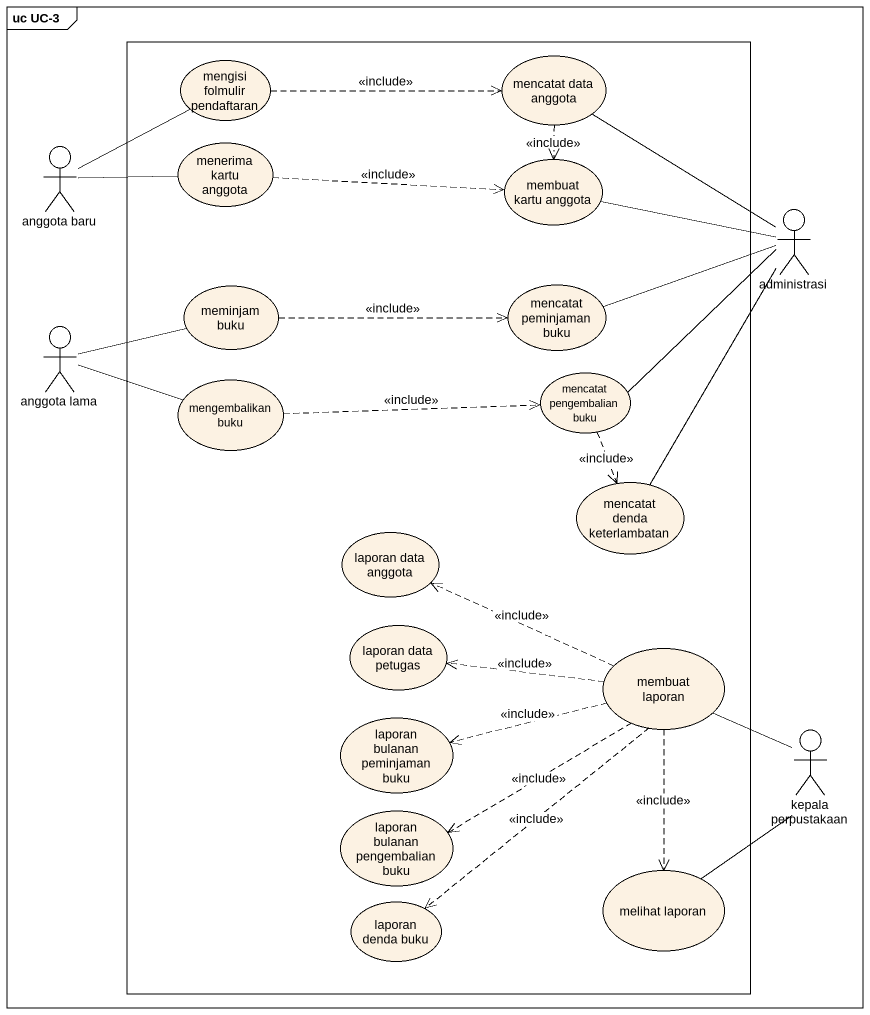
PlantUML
@startuml
mainframe uc UC-3
rectangle " " as rectangle1 {
  usecase "mengisi folmulir pendaftaran" as mengisi_folmulir_pendaftaran
  usecase "mencatat data anggota" as mencatat_data_anggota
  usecase "menerima kartu anggota" as menerima_kartu_anggota
  usecase "membuat kartu anggota" as membuat_kartu_anggota
  usecase "meminjam buku" as meminjam_buku
  usecase "mencatat peminjaman buku" as mencatat_peminjaman_buku
  usecase "mencatat pengembalian buku" as mencatat_pengembalian_buku
  usecase "mengembalikan buku" as mengembalikan_buku
  usecase "mencatat denda keterlambatan" as mencatat_denda_keterlambatan
  usecase "laporan data anggota" as laporan_data_anggota
  usecase "laporan data petugas" as laporan_data_petugas
  usecase "membuat laporan" as membuat_laporan
  usecase "laporan bulanan peminjaman buku" as laporan_bulanan_peminjaman
  usecase "laporan bulanan pengembalian buku" as laporan_bulanan
  usecase "laporan denda buku" as laporan_denda_buku
  usecase "melihat laporan" as melihat_laporan
}
actor "anggota baru" as anggota_baru
actor administrasi
actor "anggota lama" as anggota_lama
actor "kepala perpustakaan" as kepala_perpustakaan
mengisi_folmulir_pendaftaran .right.> mencatat_data_anggota : <<include>>
mencatat_data_anggota ..> membuat_kartu_anggota : <<include>>
anggota_baru -up- mengisi_folmulir_pendaftaran
anggota_baru -right- menerima_kartu_anggota
menerima_kartu_anggota .right.> membuat_kartu_anggota : <<include>>
administrasi -up- mencatat_data_anggota
administrasi -left- membuat_kartu_anggota
administrasi -left- mencatat_peminjaman_buku
administrasi -- mencatat_pengembalian_buku
administrasi -- mencatat_denda_keterlambatan
anggota_lama -right- meminjam_buku
anggota_lama -right- mengembalikan_buku
meminjam_buku .right.> mencatat_peminjaman_buku : <<include>>
mencatat_pengembalian_buku ..> mencatat_denda_keterlambatan : <<include>>
mengembalikan_buku .right.> mencatat_pengembalian_buku : <<include>>
membuat_laporan .left.> laporan_data_anggota : <<include>>
membuat_laporan .left.> laporan_data_petugas : <<include>>
membuat_laporan .left.> laporan_bulanan_peminjaman : <<include>>
membuat_laporan .left.> laporan_bulanan : <<include>>
membuat_laporan ..> laporan_denda_buku : <<include>>
membuat_laporan ..> melihat_laporan : <<include>>
kepala_perpustakaan -up- membuat_laporan
kepala_perpustakaan -- melihat_laporan
@enduml
